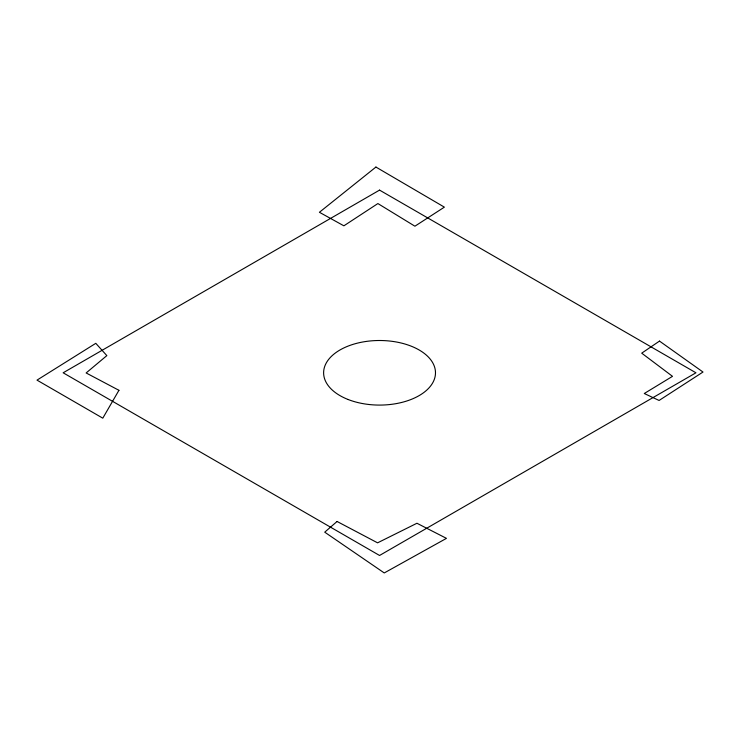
<?xml version="1.0" encoding="UTF-8"?>
<svg xmlns="http://www.w3.org/2000/svg" width="740" height="740" viewBox="0 0 740 740"><rect width="100%" height="100%" fill="white"/><g stroke="black" fill="none" stroke-linecap="round" stroke-linejoin="round"><path stroke-width="1.11" d="M118.937 390.304L102.795 418.174L37 380.129L95.802 343.323L106.838 355.616L86.136 372.96L118.937 390.304M337.061 521.469L324.731 532.171L384.254 572.945L446.461 538.359L416.944 523.254L377.576 542.836L337.061 521.469M375.92 167.055L319.412 212.278L343.878 225.82L377.89 203.556L414.909 226.2L444.379 207.144L375.92 167.055M659.488 341.094L641.71 353.165L672.503 376.336L644.272 393.514L659.09 400.46L703 372.035L659.488 341.094M379.555 190.115L63.141 372.793L379.555 555.472L695.961 372.793L379.555 190.115M348.198 399.535A55.935 32.292 0 0 0 435.342 375.097A55.935 32.292 0 0 0 355.108 343.749A55.935 32.292 0 0 0 348.198 399.535"/></g></svg>
